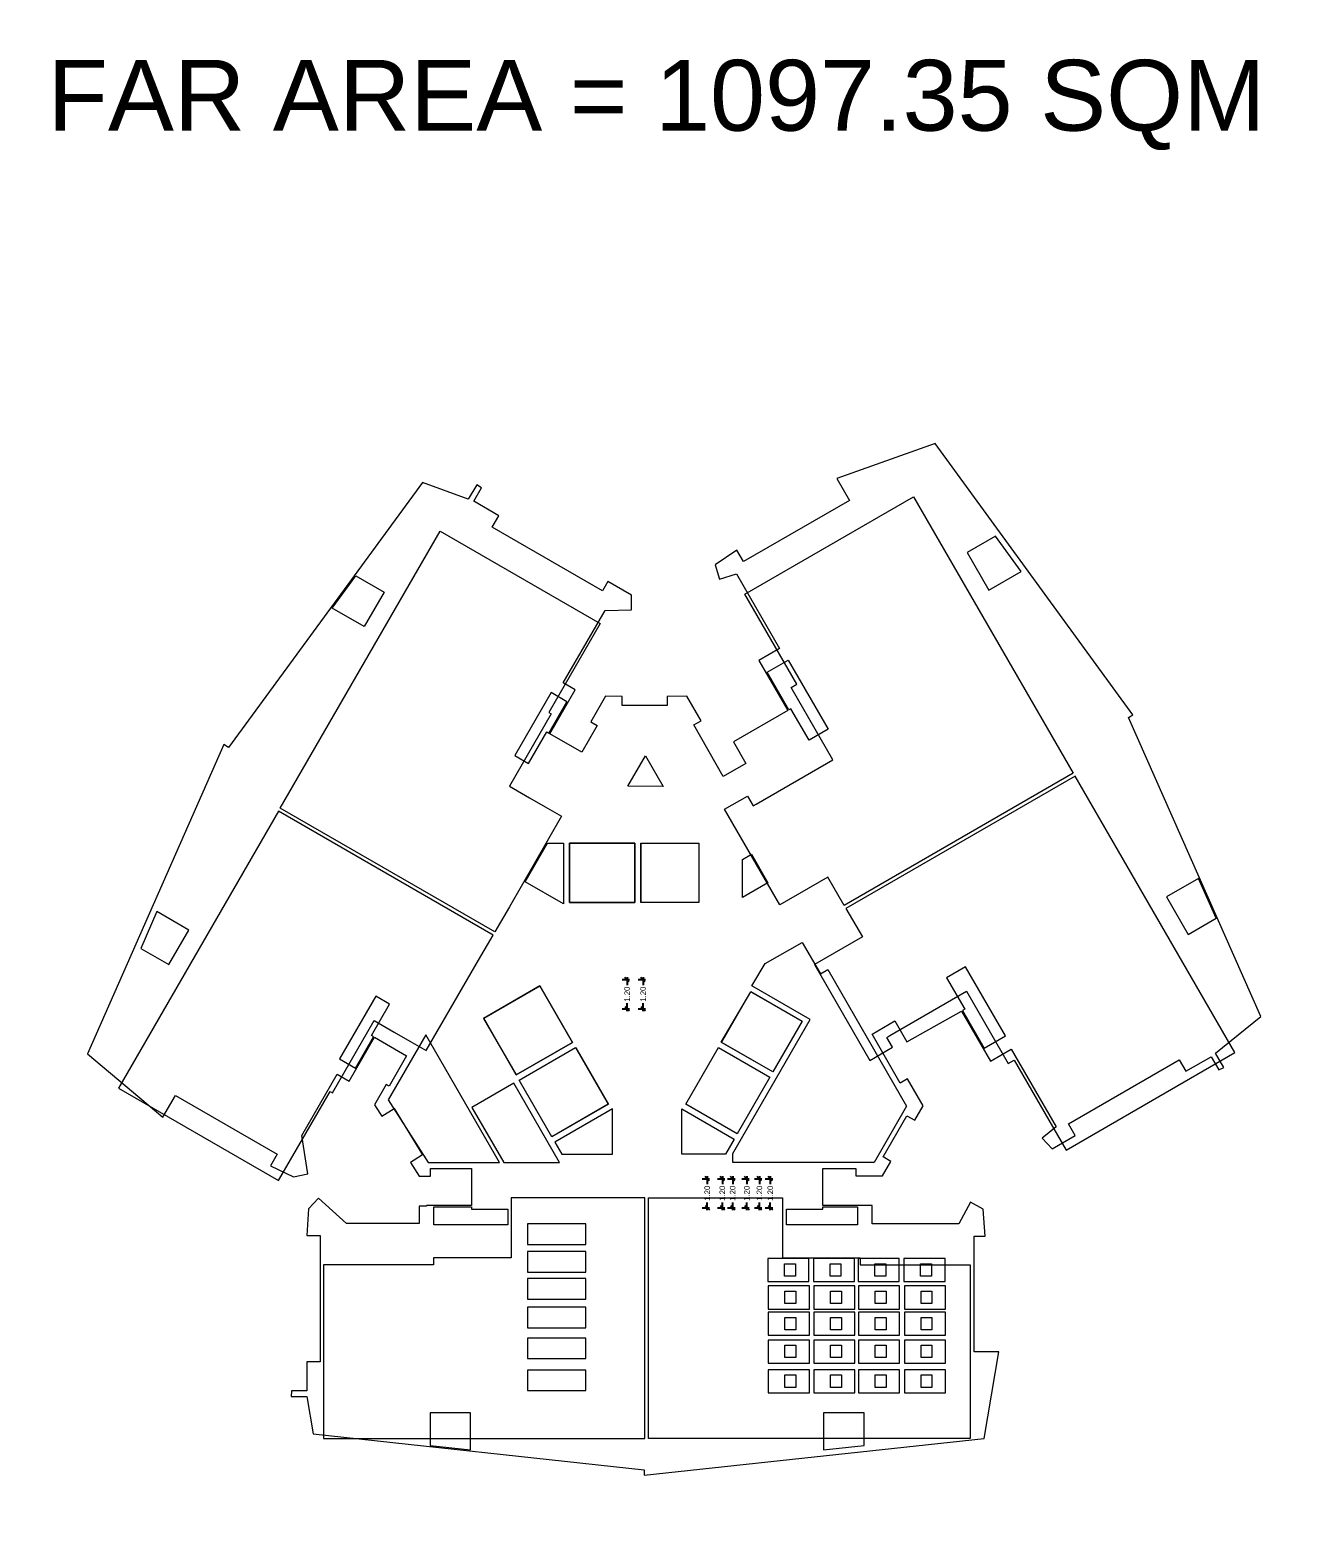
# Model space of a CAD drawing. Header units: metres. Extents: x 256329 to 886268, y -249371 to 355.
# Drawn here: x 287235.1 to 287288.1, y -789.4 to -727.2 of the extents above; entities that cross this region are included whole.
import ezdxf

# ---------------------------------------------------------------- set-up
doc = ezdxf.new("R2010")
doc.units = ezdxf.units.M
doc.header["$MEASUREMENT"] = 0
doc.header["$PDMODE"] = 35
doc.layers.get('0').update_dxf_attribs({"lineweight": 18})
doc.layers.get('Defpoints').update_dxf_attribs({"lineweight": 20})
doc.layers.add('A_TEXT', color=4, linetype='Continuous', lineweight=0, transparency=0.3)
doc.layers.add('BLK_2_FLR_8_BATH', color=3, linetype='Continuous', plot=False)
doc.layers.add('BLK_2_FLR_8_BLT_UP_AREA', color=7, linetype='Continuous', true_color=0x995f4c)
doc.layers.add('BLK_2_FLR_8_BLT_UP_AREA_DEDUCT', color=7, linetype='Continuous', true_color=0x995f4c)
for name, color, linetype in [('BLK_2_FLR_8_CARPET_AREA', 34, 'Continuous'), ('BLK_2_FLR_8_EXIT_WIDTH_STAIR', 7, 'Continuous'), ('BLK_2_FLR_8_FAR_AREA_DEDUCT', 7, 'Continuous'), ('BLK_2_FLR_8_LIFT_3', 7, 'Continuous'), ('BLK_2_FLR_8_LIFT_6', 7, 'Continuous'), ('BLK_2_FLR_8_WATER_CLOSET', 2, 'Continuous')]:
    doc.layers.add(name, color=color, linetype=linetype)
for name, color, linetype, lineweight in [('BLK_2_FLR_8_EXIT_WIDTH_DOOR', 7, 'Continuous', 0), ('BLK_2_FLR_8_LIFT_1', 1, 'Continuous', 0), ('BLK_2_FLR_8_LIFT_2', 1, 'Continuous', 0), ('BLK_2_FLR_8_LIFT_4', 7, 'Continuous', 0), ('BLK_2_FLR_8_LIFT_5', 7, 'Continuous', 0), ('BLK_2_FLR_8_UNITFA', 7, 'Continuous', 0)]:
    doc.layers.add(name, color=color, linetype=linetype, lineweight=lineweight)
doc.styles.add('Arial', font='arial.ttf')
doc.styles.get("Standard").update_dxf_attribs({"font": 'arial.ttf'})
doc.dimstyles.new('METRIC DIM', dxfattribs={"dimtxt": 0.23, "dimasz": 0.18, "dimexe": 0.1, "dimexo": 0.1, "dimgap": 0.09, "dimtad": 0, "dimzin": 0, "dimdsep": 46, "dimtxsty": 'Standard', "dimblk": 'OBLIQUE', "dimcen": 0, "dimdle": 0.1, "dimclrd": 147, "dimclre": 147, "dimclrt": 7, "dimadec": 0, "dimazin": 0, "dimtfac": 1, "dimtofl": 0, "dimtmove": 0, "dimatfit": 2, "dimfxl": 0.125, "dimtolj": 1, "dimtzin": 0, "dimarcsym": 0})

# ---------------------------------------------------------------- blocks, each defined once
blk = doc.blocks.new('_Oblique')
at = {"color": 0, "linetype": 'ByBlock', "lineweight": -2}
blk.add_line((-0.5, -0.5), (0.5, 0.5), dxfattribs=at)
blk = doc.blocks.new('*D1623')
at = {"layer": 'BLK_2_FLR_8_EXIT_WIDTH_DOOR', "color": 147, "lineweight": -2, "transparency": 16777216}
for p, q in [((287262.903936, -774.637664), (287263.210999, -774.637664)), ((287263.110999, -774.537664), (287263.110999, -774.860964)), ((287263.110999, -775.939264), (287263.110999, -775.615964)), ((287262.903936, -775.839264), (287263.210999, -775.839264))]:
    blk.add_line(p, q, dxfattribs=at)
at = {"layer": 'Defpoints', "color": 0, "transparency": 16777216}
for p in [(287262.803936, -774.637664), (287262.803936, -775.839264), (287263.110999, -775.839264)]:
    blk.add_point(p, dxfattribs=at)
at = {"layer": 'BLK_2_FLR_8_EXIT_WIDTH_DOOR', "color": 147, "lineweight": -2, "transparency": 16777216, "xscale": 0.18, "yscale": 0.18, "zscale": 0.18}
for p, rotation in [((287263.110999, -774.637664), 90), ((287263.110999, -775.839264), 270)]:
    blk.add_blockref('_Oblique', p, dxfattribs=dict(at, rotation=rotation))
at = {"layer": 'BLK_2_FLR_8_EXIT_WIDTH_DOOR', "color": 7, "transparency": 16777216, "insert": (287263.110999, -775.238464), "char_height": 0.23, "attachment_point": 5, "rotation": 90}
blk.add_mtext('\\A1;1.20', dxfattribs=at)
blk = doc.blocks.new('*D1624')
at = {"layer": 'BLK_2_FLR_8_EXIT_WIDTH_DOOR', "color": 147, "lineweight": -2, "transparency": 16777216}
for p, q in [((287263.529787, -774.637664), (287263.836851, -774.637664)), ((287263.736851, -774.537664), (287263.736851, -774.860964)), ((287263.736851, -775.939264), (287263.736851, -775.615964)), ((287263.529787, -775.839264), (287263.836851, -775.839264))]:
    blk.add_line(p, q, dxfattribs=at)
at = {"layer": 'Defpoints', "color": 0, "transparency": 16777216}
for p in [(287263.429787, -774.637664), (287263.429787, -775.839264), (287263.736851, -775.839264)]:
    blk.add_point(p, dxfattribs=at)
at = {"layer": 'BLK_2_FLR_8_EXIT_WIDTH_DOOR', "color": 147, "lineweight": -2, "transparency": 16777216, "xscale": 0.18, "yscale": 0.18, "zscale": 0.18}
for p, rotation in [((287263.736851, -774.637664), 90), ((287263.736851, -775.839264), 270)]:
    blk.add_blockref('_Oblique', p, dxfattribs=dict(at, rotation=rotation))
at = {"layer": 'BLK_2_FLR_8_EXIT_WIDTH_DOOR', "color": 7, "transparency": 16777216, "insert": (287263.736851, -775.238464), "char_height": 0.23, "attachment_point": 5, "rotation": 90}
blk.add_mtext('\\A1;1.20', dxfattribs=at)
blk = doc.blocks.new('*D1625')
at = {"layer": 'BLK_2_FLR_8_EXIT_WIDTH_DOOR', "color": 147, "lineweight": -2, "transparency": 16777216}
for p, q in [((287263.95677, -774.637664), (287264.263833, -774.637664)), ((287264.163833, -774.537664), (287264.163833, -774.860964)), ((287264.163833, -775.939264), (287264.163833, -775.615964)), ((287263.95677, -775.839264), (287264.263833, -775.839264))]:
    blk.add_line(p, q, dxfattribs=at)
at = {"layer": 'Defpoints', "color": 0, "transparency": 16777216}
for p in [(287263.85677, -774.637664), (287263.85677, -775.839264), (287264.163833, -775.839264)]:
    blk.add_point(p, dxfattribs=at)
at = {"layer": 'BLK_2_FLR_8_EXIT_WIDTH_DOOR', "color": 147, "lineweight": -2, "transparency": 16777216, "xscale": 0.18, "yscale": 0.18, "zscale": 0.18}
for p, rotation in [((287264.163833, -774.637664), 90), ((287264.163833, -775.839264), 270)]:
    blk.add_blockref('_Oblique', p, dxfattribs=dict(at, rotation=rotation))
at = {"layer": 'BLK_2_FLR_8_EXIT_WIDTH_DOOR', "color": 7, "transparency": 16777216, "insert": (287264.163833, -775.238464), "char_height": 0.23, "attachment_point": 5, "rotation": 90}
blk.add_mtext('\\A1;1.20', dxfattribs=at)
blk = doc.blocks.new('*D1626')
at = {"layer": 'BLK_2_FLR_8_EXIT_WIDTH_DOOR', "color": 147, "lineweight": -2, "transparency": 16777216}
for p, q in [((287264.541677, -774.637664), (287264.848741, -774.637664)), ((287264.748741, -774.537664), (287264.748741, -774.860964)), ((287264.748741, -775.939264), (287264.748741, -775.615964)), ((287264.541677, -775.839264), (287264.848741, -775.839264))]:
    blk.add_line(p, q, dxfattribs=at)
at = {"layer": 'Defpoints', "color": 0, "transparency": 16777216}
for p in [(287264.441677, -774.637664), (287264.441677, -775.839264), (287264.748741, -775.839264)]:
    blk.add_point(p, dxfattribs=at)
at = {"layer": 'BLK_2_FLR_8_EXIT_WIDTH_DOOR', "color": 147, "lineweight": -2, "transparency": 16777216, "xscale": 0.18, "yscale": 0.18, "zscale": 0.18}
for p, rotation in [((287264.748741, -774.637664), 90), ((287264.748741, -775.839264), 270)]:
    blk.add_blockref('_Oblique', p, dxfattribs=dict(at, rotation=rotation))
at = {"layer": 'BLK_2_FLR_8_EXIT_WIDTH_DOOR', "color": 7, "transparency": 16777216, "insert": (287264.748741, -775.238464), "char_height": 0.23, "attachment_point": 5, "rotation": 90}
blk.add_mtext('\\A1;1.20', dxfattribs=at)
blk = doc.blocks.new('*D1627')
at = {"layer": 'BLK_2_FLR_8_EXIT_WIDTH_DOOR', "color": 147, "lineweight": -2, "transparency": 16777216}
for p, q in [((287265.062245, -774.637664), (287265.369308, -774.637664)), ((287265.269308, -774.537664), (287265.269308, -774.860964)), ((287265.269308, -775.939264), (287265.269308, -775.615964)), ((287265.062245, -775.839264), (287265.369308, -775.839264))]:
    blk.add_line(p, q, dxfattribs=at)
at = {"layer": 'Defpoints', "color": 0, "transparency": 16777216}
for p in [(287264.962245, -774.637664), (287264.962245, -775.839264), (287265.269308, -775.839264)]:
    blk.add_point(p, dxfattribs=at)
at = {"layer": 'BLK_2_FLR_8_EXIT_WIDTH_DOOR', "color": 147, "lineweight": -2, "transparency": 16777216, "xscale": 0.18, "yscale": 0.18, "zscale": 0.18}
for p, rotation in [((287265.269308, -774.637664), 90), ((287265.269308, -775.839264), 270)]:
    blk.add_blockref('_Oblique', p, dxfattribs=dict(at, rotation=rotation))
at = {"layer": 'BLK_2_FLR_8_EXIT_WIDTH_DOOR', "color": 7, "transparency": 16777216, "insert": (287265.269308, -775.238464), "char_height": 0.23, "attachment_point": 5, "rotation": 90}
blk.add_mtext('\\A1;1.20', dxfattribs=at)
blk = doc.blocks.new('*D1628')
at = {"layer": 'BLK_2_FLR_8_EXIT_WIDTH_DOOR', "color": 147, "lineweight": -2, "transparency": 16777216}
for p, q in [((287265.512624, -774.637664), (287265.819687, -774.637664)), ((287265.719687, -774.537664), (287265.719687, -774.860964)), ((287265.719687, -775.939264), (287265.719687, -775.615964)), ((287265.512624, -775.839264), (287265.819687, -775.839264))]:
    blk.add_line(p, q, dxfattribs=at)
at = {"layer": 'Defpoints', "color": 0, "transparency": 16777216}
for p in [(287265.412624, -774.637664), (287265.412624, -775.839264), (287265.719687, -775.839264)]:
    blk.add_point(p, dxfattribs=at)
at = {"layer": 'BLK_2_FLR_8_EXIT_WIDTH_DOOR', "color": 147, "lineweight": -2, "transparency": 16777216, "xscale": 0.18, "yscale": 0.18, "zscale": 0.18}
for p, rotation in [((287265.719687, -774.637664), 90), ((287265.719687, -775.839264), 270)]:
    blk.add_blockref('_Oblique', p, dxfattribs=dict(at, rotation=rotation))
at = {"layer": 'BLK_2_FLR_8_EXIT_WIDTH_DOOR', "color": 7, "transparency": 16777216, "insert": (287265.719687, -775.238464), "char_height": 0.23, "attachment_point": 5, "rotation": 90}
blk.add_mtext('\\A1;1.20', dxfattribs=at)
blk = doc.blocks.new('*D1629')
at = {"layer": 'BLK_2_FLR_8_EXIT_WIDTH_STAIR', "color": 147, "lineweight": -2, "transparency": 16777216}
for p, q in [((287260.25387, -766.406601), (287260.560933, -766.406601)), ((287260.460933, -766.306601), (287260.460933, -766.629901)), ((287260.25387, -767.608201), (287260.560933, -767.608201)), ((287260.460933, -767.708201), (287260.460933, -767.384901))]:
    blk.add_line(p, q, dxfattribs=at)
at = {"layer": 'Defpoints', "color": 0, "transparency": 16777216}
for p in [(287260.15387, -766.406601), (287260.15387, -767.608201), (287260.460933, -767.608201)]:
    blk.add_point(p, dxfattribs=at)
at = {"layer": 'BLK_2_FLR_8_EXIT_WIDTH_STAIR', "color": 147, "lineweight": -2, "transparency": 16777216, "xscale": 0.18, "yscale": 0.18, "zscale": 0.18}
for p, rotation in [((287260.460933, -766.406601), 90), ((287260.460933, -767.608201), 270)]:
    blk.add_blockref('_Oblique', p, dxfattribs=dict(at, rotation=rotation))
at = {"layer": 'BLK_2_FLR_8_EXIT_WIDTH_STAIR', "color": 7, "transparency": 16777216, "insert": (287260.460933, -767.007401), "char_height": 0.23, "attachment_point": 5, "rotation": 90}
blk.add_mtext('\\A1;1.20', dxfattribs=at)
blk = doc.blocks.new('*D1630')
at = {"layer": 'BLK_2_FLR_8_EXIT_WIDTH_STAIR', "color": 147, "lineweight": -2, "transparency": 16777216}
for p, q in [((287259.592925, -766.406601), (287259.899988, -766.406601)), ((287259.799988, -766.306601), (287259.799988, -766.629901)), ((287259.592925, -767.608201), (287259.899988, -767.608201)), ((287259.799988, -767.708201), (287259.799988, -767.384901))]:
    blk.add_line(p, q, dxfattribs=at)
at = {"layer": 'Defpoints', "color": 0, "transparency": 16777216}
for p in [(287259.492925, -766.406601), (287259.492925, -767.608201), (287259.799988, -767.608201)]:
    blk.add_point(p, dxfattribs=at)
at = {"layer": 'BLK_2_FLR_8_EXIT_WIDTH_STAIR', "color": 147, "lineweight": -2, "transparency": 16777216, "xscale": 0.18, "yscale": 0.18, "zscale": 0.18}
for p, rotation in [((287259.799988, -766.406601), 90), ((287259.799988, -767.608201), 270)]:
    blk.add_blockref('_Oblique', p, dxfattribs=dict(at, rotation=rotation))
at = {"layer": 'BLK_2_FLR_8_EXIT_WIDTH_STAIR', "color": 7, "transparency": 16777216, "insert": (287259.799988, -767.007401), "char_height": 0.23, "attachment_point": 5, "rotation": 90}
blk.add_mtext('\\A1;1.20', dxfattribs=at)

msp = doc.modelspace()

# ---------------------------------------------------------------- linework, layer by layer
at = {"layer": 'BLK_2_FLR_8_BATH', "color": 3, "linetype": 'ByBlock', "lineweight": 9}
for points in [[(287265.615219, -778.892041), (287267.317019, -778.892041), (287267.317019, -777.938204), (287265.615219, -777.938204)], [(287267.498621, -778.892041), (287269.200421, -778.892041), (287269.200421, -777.938204), (287267.498621, -777.938204)], [(287269.346929, -778.892041), (287271.048729, -778.892041), (287271.048729, -777.938204), (287269.346929, -777.938204)], [(287271.24203, -778.892041), (287272.94383, -778.892041), (287272.94383, -777.938204), (287271.24203, -777.938204)], [(287265.632766, -780.025122), (287267.334566, -780.025122), (287267.334566, -779.071286), (287265.632766, -779.071286)], [(287267.516168, -780.025122), (287269.217968, -780.025122), (287269.217968, -779.071286), (287267.516168, -779.071286)], [(287269.364476, -780.025122), (287271.066276, -780.025122), (287271.066276, -779.071286), (287269.364476, -779.071286)], [(287271.259577, -780.025122), (287272.961377, -780.025122), (287272.961377, -779.071286), (287271.259577, -779.071286)], [(287265.632766, -781.110992), (287267.334566, -781.110992), (287267.334566, -780.157155), (287265.632766, -780.157155)], [(287267.516168, -781.110992), (287269.217968, -781.110992), (287269.217968, -780.157155), (287267.516168, -780.157155)], [(287269.364476, -781.110992), (287271.066276, -781.110992), (287271.066276, -780.157155), (287269.364476, -780.157155)], [(287271.259577, -781.110992), (287272.961377, -781.110992), (287272.961377, -780.157155), (287271.259577, -780.157155)], [(287265.632766, -782.260597), (287267.334566, -782.260597), (287267.334566, -781.306761), (287265.632766, -781.306761)], [(287267.516168, -782.260597), (287269.217968, -782.260597), (287269.217968, -781.306761), (287267.516168, -781.306761)], [(287269.364476, -782.260597), (287271.066276, -782.260597), (287271.066276, -781.306761), (287269.364476, -781.306761)], [(287271.259577, -782.260597), (287272.961377, -782.260597), (287272.961377, -781.306761), (287271.259577, -781.306761)], [(287265.632766, -783.492823), (287267.334566, -783.492823), (287267.334566, -782.538986), (287265.632766, -782.538986)], [(287267.516168, -783.492823), (287269.217968, -783.492823), (287269.217968, -782.538986), (287267.516168, -782.538986)], [(287269.364476, -783.492823), (287271.066276, -783.492823), (287271.066276, -782.538986), (287269.364476, -782.538986)], [(287271.259577, -783.492823), (287272.961377, -783.492823), (287272.961377, -782.538986), (287271.259577, -782.538986)]]:
    msp.add_lwpolyline(points, close=True, dxfattribs=at)
at = {"layer": 'BLK_2_FLR_8_BLT_UP_AREA', "color": 14, "linetype": 'ByBlock', "lineweight": 9, "elevation": 0.042641}
msp.add_lwpolyline([(287259.987642, -750.515972), (287259.003875, -749.947849), (287258.779146, -750.337053), (287254.220546, -747.704974), (287254.496875, -747.229368), (287253.458974, -746.626343), (287253.775695, -746.077729), (287253.584547, -745.948807), (287253.237063, -746.550662), (287251.345564, -745.861329), (287243.325665, -756.805156), (287243.129732, -756.691983), (287237.501309, -769.473537), (287240.608452, -772.096051), (287241.129101, -771.195923), (287245.332806, -773.623576), (287245.057937, -774.099538), (287246.01005, -774.558169), (287246.598215, -774.439679), (287246.354511, -772.856253), (287247.819191, -770.321102), (287248.314787, -770.607358), (287249.363504, -768.790928), (287250.686014, -769.55448), (287249.962133, -770.811734), (287249.842059, -770.742509), (287249.358776, -771.580389), (287249.582512, -771.927924), (287249.663623, -772.052595), (287250.172018, -771.738941), (287251.348127, -773.647311), (287250.841557, -773.96888), (287251.201099, -774.526135), (287251.675513, -774.526133), (287251.675513, -774.217245), (287253.365486, -774.217245), (287253.365616, -775.749586), (287251.511162, -775.749584), (287251.511162, -775.777757), (287251.211033, -775.777778), (287251.211061, -776.488116), (287248.197482, -776.488235), (287247.038526, -775.443856), (287246.635473, -775.888306), (287246.559145, -776.987499), (287247.111161, -776.987562), (287247.111162, -782.208962), (287246.561866, -782.209283), (287246.562566, -783.408983), (287245.927466, -783.408985), (287245.911192, -783.639039), (287246.560268, -783.644739), (287246.826379, -785.188433), (287260.510667, -786.669552), (287260.509318, -786.896076), (287274.564529, -785.374736), (287275.168801, -781.799325), (287274.142513, -781.799325), (287274.142514, -777.008025), (287274.602418, -777.008767), (287274.516362, -775.900417), (287273.996707, -775.600484), (287273.509438, -776.500744), (287269.924103, -776.501234), (287269.924069, -775.751189), (287267.888059, -775.750569), (287267.887674, -774.214677), (287269.258973, -774.21547), (287269.258796, -774.521617), (287270.358924, -774.521783), (287270.703308, -773.925344), (287270.378977, -773.738069), (287271.367014, -772.03587), (287271.691371, -772.221618), (287272.033229, -771.630129), (287271.385715, -770.506638), (287271.082473, -770.681409), (287269.924535, -768.659299), (287270.861023, -768.115953), (287271.361839, -768.981942), (287273.624406, -767.708106), (287274.820546, -769.781894), (287275.677896, -769.286393), (287277.537041, -772.492484), (287276.952813, -772.957297), (287277.368292, -773.396806), (287278.317159, -772.848419), (287278.039898, -772.368678), (287282.624691, -769.718957), (287282.899906, -770.195159), (287283.938873, -769.594714), (287284.254736, -770.14126), (287284.463252, -770.042405), (287284.121505, -769.447696), (287285.999945, -767.931153), (287280.523014, -755.564998), (287280.707352, -755.458463), (287272.538442, -744.239611), (287268.469851, -745.687918), (287268.99075, -746.595289), (287264.612038, -749.125907), (287264.336651, -748.657521), (287263.439118, -749.260825), (287263.622335, -749.850558), (287264.316372, -749.625643), (287266.099997, -752.711897), (287265.241935, -753.207793), (287266.442155, -755.280468), (287264.194276, -756.580305), (287264.709382, -757.471608), (287263.771974, -758.01336), (287262.551953, -755.880258), (287262.855194, -755.705488), (287262.272359, -754.694221), (287261.456895, -754.695574), (287261.456677, -755.070452), (287259.59822, -755.070485), (287259.59822, -754.695459), (287258.90949, -754.694227), (287258.299812, -755.751175), (287258.567912, -755.905915), (287257.93218, -757.007031), (287256.607912, -756.242462), (287257.658737, -754.42234), (287257.162251, -754.13639), (287258.889224, -751.146619), (287259.986058, -751.11651)], close=True, dxfattribs=at)
at = {"layer": 'BLK_2_FLR_8_BLT_UP_AREA_DEDUCT', "color": 14, "linetype": 'ByBlock', "lineweight": 9}
for points, elevation in [([(287275.023951, -748.078049), (287273.859597, -748.74779), (287274.757866, -750.302089), (287276.084533, -749.534595)], 0.042641), ([(287249.75962, -750.383351), (287248.935166, -751.812597), (287247.608304, -751.046531), (287248.589384, -749.707711)], 0.042641), ([(287265.586864, -753.701443), (287266.463302, -753.194918), (287268.112404, -756.048401), (287267.323373, -756.504402), (287266.572496, -755.20514), (287266.485485, -755.255455)], 0.042641), ([(287257.315247, -754.917293), (287256.657236, -754.537599), (287255.156669, -757.136648), (287255.728002, -757.466509), (287256.478433, -756.167698), (287256.564616, -756.217455)], 0.042641), ([(287261.286294, -758.415863), (287259.831536, -758.415648), (287260.558871, -757.157774)], 0.042641), ([(287257.171248, -763.278179), (287255.585055, -762.368988), (287256.510607, -760.767195), (287257.171036, -760.76703)], 0.042641), ([(287260.121035, -760.766292), (287257.421035, -760.765733), (287257.421648, -763.216967), (287260.121648, -763.216292)], 0.042641), ([(287262.771648, -763.215629), (287260.375331, -763.215629), (287260.375331, -760.766228), (287262.771648, -760.766228)], 0.042641), ([(287265.615612, -762.407142), (287264.573992, -763.008745), (287264.57249, -761.438547), (287264.940625, -761.226375)], 0.042641), ([(287283.416937, -762.222047), (287282.091515, -762.987278), (287282.987864, -764.542672), (287284.150697, -763.870805)], 0.042641), ([(287241.690382, -764.360907), (287240.363551, -763.594787), (287239.694351, -765.114485), (287240.860581, -765.786994)], 0.042641), ([(287275.441455, -768.73005), (287273.792901, -765.877514), (287273.00387, -766.333515), (287273.754747, -767.632778), (287273.667724, -767.683071), (287274.56542, -769.236344)], -0.042641), ([(287257.539862, -769.00667), (287255.219593, -770.345158), (287253.87773, -768.003161), (287256.187417, -766.669813)], 0.042641), ([(287265.825819, -770.223347), (287263.704162, -768.999635), (287264.914336, -766.903953), (287267.03663, -768.128033)], 0.042641), ([(287249.983257, -767.416679), (287249.411909, -767.086815), (287247.911899, -769.684938), (287248.569749, -770.064911), (287249.319431, -768.765454), (287249.233254, -768.715737)], 0.042641), ([(287254.527492, -773.967245), (287251.477658, -768.687736), (287249.928794, -771.369495), (287251.583764, -773.967245)], 0.042641), ([(287259.024308, -771.555993), (287256.685973, -772.905878), (287255.336088, -770.567543), (287257.674423, -769.217658)], 0.042641), ([(287264.351358, -772.777198), (287262.229009, -771.554447), (287263.579154, -769.216136), (287265.701447, -770.438981)], 0.042641), ([(287255.119299, -770.692053), (287253.387325, -771.692152), (287254.701038, -773.967245), (287257.010576, -773.967245)], 0.042641), ([(287259.198492, -771.744106), (287256.810962, -773.12239), (287257.097168, -773.617201), (287259.198524, -773.617164)], 0.042641), ([(287264.222979, -772.999536), (287263.867218, -773.615678), (287262.056969, -773.617105), (287262.056487, -771.743261)], 0.042641), ([(287254.865616, -776.549572), (287251.811444, -776.549573), (287251.812831, -775.800185), (287253.36562, -775.800053), (287253.365629, -775.900562), (287254.865616, -775.900563)], 0.042641), ([(287253.331255, -784.310264), (287251.661997, -784.310963), (287251.661161, -785.661688), (287253.332539, -785.842638)], 0.042641)]:
    msp.add_lwpolyline(points, close=True, dxfattribs=dict(at, elevation=elevation))
for points in [[(287269.324006, -775.800175), (287269.32409, -776.549573), (287266.388059, -776.549573), (287266.388059, -775.899586), (287267.888046, -775.899586), (287267.888055, -775.800053)], [(287269.592514, -784.311073), (287267.92242, -784.311073), (287267.92242, -785.842499), (287269.592514, -785.661688)]]:
    msp.add_lwpolyline(points, close=True, dxfattribs=at)
at = {"layer": 'BLK_2_FLR_8_CARPET_AREA', "color": 14, "linetype": 'ByBlock', "lineweight": 9, "elevation": 0.042641}
for points in [[(287268.772472, -763.343122), (287268.096074, -762.172683), (287266.118814, -763.315996), (287263.827592, -759.361239), (287264.770457, -758.816356), (287265.005918, -759.223764), (287265.135791, -759.14871), (287268.303392, -757.318149), (287266.579865, -754.335695), (287266.821437, -754.196093), (287264.669656, -750.472572), (287271.639431, -746.444728), (287278.242401, -757.870542), (287268.772472, -763.343122)], [(287254.934567, -763.392756), (287254.334574, -764.431972), (287245.465874, -759.311616), (287252.076101, -747.863189), (287258.689753, -751.682561), (287256.564758, -755.362217), (287256.662763, -755.418801), (287254.937746, -758.406568), (287255.7689, -758.886441), (287255.7689, -758.886441), (287256.418421, -759.261443), (287256.418421, -759.261443), (287257.094452, -759.651732), (287254.934567, -763.392756)], [(287268.847588, -763.473101), (287269.524008, -764.643526), (287267.546204, -765.785899), (287269.828859, -769.745607), (287270.771713, -769.200707), (287270.536274, -768.793286), (287270.666146, -768.71823), (287273.833714, -766.887612), (287275.557351, -769.870002), (287275.798918, -769.730391), (287277.950837, -773.453832), (287284.92054, -769.425863), (287278.317326, -758.00019), (287268.847588, -763.473101)], [(287253.659581, -765.601091), (287254.2596, -764.56189), (287245.390874, -759.441519), (287238.78134, -770.890347), (287245.395833, -774.708262), (287247.520018, -771.028138), (287247.618023, -771.084721), (287249.343001, -768.096932), (287250.17416, -768.576797), (287250.17416, -768.576797), (287250.823681, -768.951798), (287250.823681, -768.951798), (287251.499696, -769.342115), (287253.659581, -765.601091)], [(287260.537842, -775.42745), (287259.334096, -775.427473), (287259.333022, -775.427462), (287255.001598, -775.424748), (287255.00166, -776.214621), (287255.00166, -776.214621), (287255.001584, -776.964608), (287255.001584, -776.964608), (287255.001585, -777.914608), (287251.796923, -777.914438), (287251.79674, -778.20314), (287247.247158, -778.202618), (287247.247159, -785.374736), (287260.537834, -785.374736)], [(287260.687827, -775.42745), (287261.891573, -775.427473), (287261.892647, -775.427462), (287266.22407, -775.424748), (287266.224008, -776.214621), (287266.224008, -776.214621), (287266.224084, -776.964608), (287266.224084, -776.964608), (287266.224084, -777.914608), (287269.428746, -777.914438), (287269.428929, -778.20314), (287273.978511, -778.202618), (287273.97851, -785.374736), (287260.687834, -785.374736)]]:
    msp.add_lwpolyline(points, close=True, dxfattribs=at)
at = {"layer": 'BLK_2_FLR_8_FAR_AREA_DEDUCT', "color": 14, "linetype": 'ByBlock', "lineweight": 9, "elevation": 0.042641}
msp.add_lwpolyline([(287270.013755, -773.964145), (287264.171468, -773.965607), (287264.171384, -773.58886), (287267.364955, -768.051886), (287264.96049, -766.663908), (287265.500223, -765.733453), (287267.0412, -764.872279), (287267.788746, -766.168098), (287268.091987, -765.993327), (287271.344481, -771.636671)], close=True, dxfattribs=at)
at = {"layer": 'BLK_2_FLR_8_LIFT_1', "color": 1, "linetype": 'ByBlock', "lineweight": 9, "elevation": 0.042641}
msp.add_lwpolyline([(287260.121648, -763.215057), (287257.421035, -763.215057), (287257.421035, -760.765733), (287260.121648, -760.765733)], close=True, dxfattribs=at)
at = {"layer": 'BLK_2_FLR_8_LIFT_2', "color": 1, "linetype": 'ByBlock', "lineweight": 9, "elevation": 0.042641}
msp.add_lwpolyline([(287262.771035, -763.213719), (287260.370422, -763.213719), (287260.370422, -760.764319), (287262.771035, -760.764319)], close=True, dxfattribs=at)
at = {"layer": 'BLK_2_FLR_8_LIFT_3', "color": 1, "linetype": 'ByBlock', "lineweight": 9, "elevation": 0.159639}
msp.add_lwpolyline([(287264.90782, -766.91205), (287267.034913, -768.125486), (287265.825528, -770.222304), (287263.692549, -768.990698)], close=True, dxfattribs=at)
at = {"layer": 'BLK_2_FLR_8_LIFT_4', "color": 1, "linetype": 'ByBlock', "lineweight": 9, "elevation": 0.042641}
msp.add_lwpolyline([(287262.22756, -771.549663), (287263.579521, -769.212527), (287265.700834, -770.438305), (287264.348873, -772.775441)], close=True, dxfattribs=at)
at = {"layer": 'BLK_2_FLR_8_LIFT_5', "color": 1, "linetype": 'ByBlock', "lineweight": 9, "elevation": 0.042641}
msp.add_lwpolyline([(287255.335475, -770.565633), (287257.67381, -769.215748), (287259.023695, -771.554083), (287256.68536, -772.903968)], close=True, dxfattribs=at)
at = {"layer": 'BLK_2_FLR_8_LIFT_6', "color": 2, "linetype": 'ByBlock', "lineweight": 9, "elevation": 0.124096}
msp.add_lwpolyline([(287256.191917, -766.664952), (287253.865713, -768.007834), (287255.215598, -770.346169), (287257.544362, -769.001809)], close=True, dxfattribs=at)
at = {"layer": 'BLK_2_FLR_8_UNITFA', "color": 5}
for points in [[(287258.087638, -776.509205), (287255.681556, -776.509205), (287255.681556, -777.359927), (287258.087638, -777.359927)], [(287258.087638, -777.651728), (287255.681556, -777.651728), (287255.681556, -778.50245), (287258.087638, -778.50245)], [(287258.087638, -778.763564), (287255.681556, -778.763564), (287255.681556, -779.614286), (287258.087638, -779.614286)], [(287258.087638, -779.9533), (287255.681556, -779.9533), (287255.681556, -780.804022), (287258.087638, -780.804022)], [(287258.087638, -781.223295), (287255.681556, -781.223295), (287255.681556, -782.074017), (287258.087638, -782.074017)], [(287258.087638, -782.545223), (287255.681556, -782.545223), (287255.681556, -783.395945), (287258.087638, -783.395945)]]:
    msp.add_lwpolyline(points, close=True, dxfattribs=at)
at = {"layer": 'BLK_2_FLR_8_WATER_CLOSET', "color": 3, "linetype": 'ByBlock', "lineweight": 9}
for points in [[(287266.304025, -778.149764), (287266.756623, -778.149764), (287266.756623, -778.666124), (287266.304025, -778.666124)], [(287268.187427, -778.149764), (287268.640026, -778.149764), (287268.640026, -778.666124), (287268.187427, -778.666124)], [(287270.035735, -778.149764), (287270.488334, -778.149764), (287270.488334, -778.666124), (287270.035735, -778.666124)], [(287271.930836, -778.149764), (287272.383434, -778.149764), (287272.383434, -778.666124), (287271.930836, -778.666124)], [(287266.321572, -779.282845), (287266.774171, -779.282845), (287266.774171, -779.799205), (287266.321572, -779.799205)], [(287268.204975, -779.282845), (287268.657573, -779.282845), (287268.657573, -779.799205), (287268.204975, -779.799205)], [(287270.053283, -779.282845), (287270.505881, -779.282845), (287270.505881, -779.799205), (287270.053283, -779.799205)], [(287271.948383, -779.282845), (287272.400982, -779.282845), (287272.400982, -779.799205), (287271.948383, -779.799205)], [(287266.321572, -780.368715), (287266.774171, -780.368715), (287266.774171, -780.885075), (287266.321572, -780.885075)], [(287268.204975, -780.368715), (287268.657573, -780.368715), (287268.657573, -780.885075), (287268.204975, -780.885075)], [(287270.053283, -780.368715), (287270.505881, -780.368715), (287270.505881, -780.885075), (287270.053283, -780.885075)], [(287271.948383, -780.368715), (287272.400982, -780.368715), (287272.400982, -780.885075), (287271.948383, -780.885075)], [(287266.321572, -781.51832), (287266.774171, -781.51832), (287266.774171, -782.03468), (287266.321572, -782.03468)], [(287268.204975, -781.51832), (287268.657573, -781.51832), (287268.657573, -782.03468), (287268.204975, -782.03468)], [(287270.053283, -781.51832), (287270.505881, -781.51832), (287270.505881, -782.03468), (287270.053283, -782.03468)], [(287271.948383, -781.51832), (287272.400982, -781.51832), (287272.400982, -782.03468), (287271.948383, -782.03468)], [(287266.321572, -782.750546), (287266.774171, -782.750546), (287266.774171, -783.266906), (287266.321572, -783.266906)], [(287268.204975, -782.750546), (287268.657573, -782.750546), (287268.657573, -783.266906), (287268.204975, -783.266906)], [(287270.053283, -782.750546), (287270.505881, -782.750546), (287270.505881, -783.266906), (287270.053283, -783.266906)], [(287271.948383, -782.750546), (287272.400982, -782.750546), (287272.400982, -783.266906), (287271.948383, -783.266906)]]:
    msp.add_lwpolyline(points, close=True, dxfattribs=at)

# ---------------------------------------------------------------- texts
at = {"layer": 'A_TEXT', "lineweight": 0, "insert": (287235.841984, -732.115416, 3.731802), "char_height": 2.927656, "width": 187.570469, "attachment_point": 7, "style": 'Arial'}
msp.add_mtext('\\pxt13;FAR AREA = 1097.35 SQM', dxfattribs=at)

# ---------------------------------------------------------------- dimensions: what is measured, and where the dimension line sits
at = {"layer": 'BLK_2_FLR_8_EXIT_WIDTH_DOOR', "color": 1}
for base, p1, p2, picture, middle in [((287263.110999, -775.839264), (287262.803936, -774.637664), (287262.803936, -775.839264), '*D1623', (287263.110999, -775.238464)), ((287263.736851, -775.839264), (287263.429787, -774.637664), (287263.429787, -775.839264), '*D1624', (287263.736851, -775.238464)), ((287264.163833, -775.839264), (287263.85677, -774.637664), (287263.85677, -775.839264), '*D1625', (287264.163833, -775.238464)), ((287264.748741, -775.839264), (287264.441677, -774.637664), (287264.441677, -775.839264), '*D1626', (287264.748741, -775.238464)), ((287265.269308, -775.839264), (287264.962245, -774.637664), (287264.962245, -775.839264), '*D1627', (287265.269308, -775.238464)), ((287265.719687, -775.839264), (287265.412624, -774.637664), (287265.412624, -775.839264), '*D1628', (287265.719687, -775.238464))]:
    dim = msp.add_linear_dim(base=base, p1=p1, p2=p2, angle=90, dimstyle='METRIC DIM', override={"dimfxl": 0.18}, dxfattribs=at)
    dim.commit()
    dim.dimension.update_dxf_attribs({"geometry": picture, "text_midpoint": middle})
at = {"layer": 'BLK_2_FLR_8_EXIT_WIDTH_STAIR', "color": 7}
for base, p1, p2, picture, middle in [((287259.799988, -767.608201), (287259.492925, -766.406601), (287259.492925, -767.608201), '*D1630', (287259.799988, -767.007401)), ((287260.460933, -767.608201), (287260.15387, -766.406601), (287260.15387, -767.608201), '*D1629', (287260.460933, -767.007401))]:
    dim = msp.add_linear_dim(base=base, p1=p1, p2=p2, angle=90, dimstyle='METRIC DIM', override={"dimfxl": 0.18}, dxfattribs=at)
    dim.commit()
    dim.dimension.update_dxf_attribs({"geometry": picture, "text_midpoint": middle})

doc.saveas('drawing.dxf')
